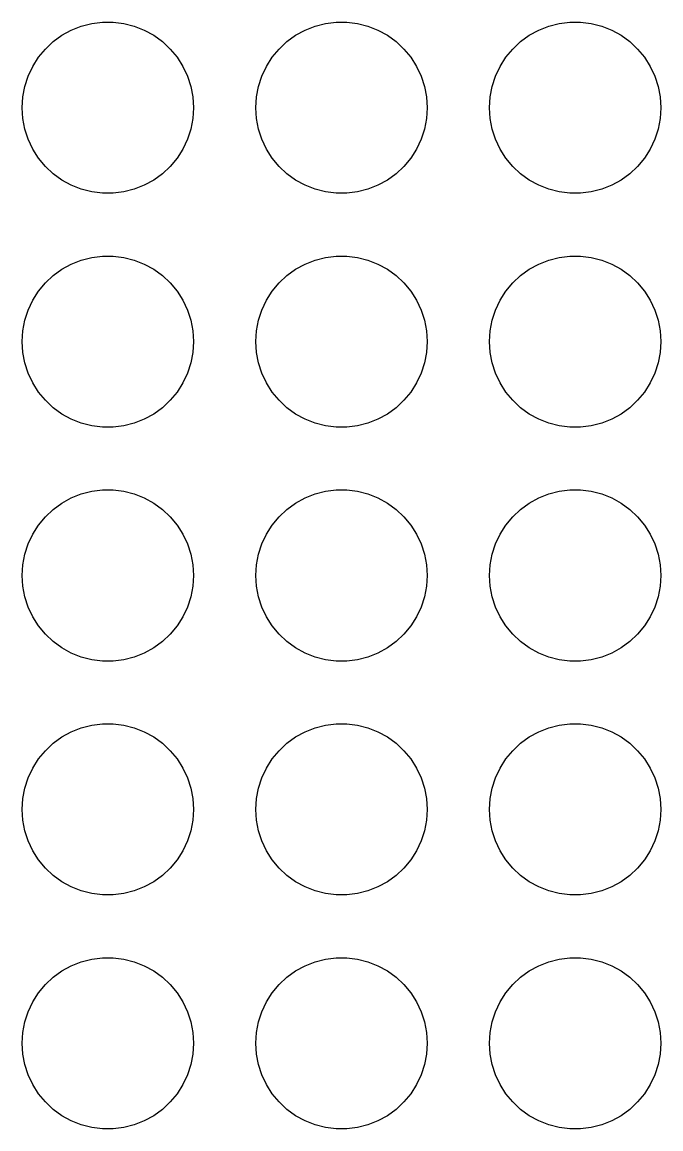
# Model space of a CAD drawing. Header units: metres. Extents: x -180 to 180, y -157 to 157.
# Drawn here: x 39.5 to 80.5, y 2 to 73 of the extents above; entities that cross this region are included whole.
import ezdxf

# ---------------------------------------------------------------- set-up
doc = ezdxf.new("R2010")
doc.units = ezdxf.units.M

msp = doc.modelspace()

# ---------------------------------------------------------------- linework, layer by layer
for p, q in [((42.0529, 72.1438), (42.6582, 72.4765)), ((42.6582, 72.4765), (43.3004, 72.7308)), ((43.3004, 72.7308), (43.9694, 72.9026)), ((43.9694, 72.9026), (44.6546, 72.9891)), ((44.6546, 72.9891), (45.3453, 72.9891)), ((45.3453, 72.9891), (46.0306, 72.9026)), ((46.0306, 72.9026), (46.6996, 72.7308)), ((46.6996, 72.7308), (47.3418, 72.4765)), ((47.3418, 72.4765), (47.947, 72.1438)), ((57.0529, 72.1438), (57.6582, 72.4765)), ((57.6582, 72.4765), (58.3004, 72.7308)), ((58.3004, 72.7308), (58.9694, 72.9026)), ((58.9694, 72.9026), (59.6546, 72.9891)), ((59.6546, 72.9891), (60.3453, 72.9891)), ((60.3453, 72.9891), (61.0306, 72.9026)), ((61.0306, 72.9026), (61.6996, 72.7308)), ((61.6996, 72.7308), (62.3418, 72.4765)), ((62.3418, 72.4765), (62.947, 72.1438)), ((72.0529, 72.1438), (72.6582, 72.4765)), ((72.6582, 72.4765), (73.3004, 72.7308)), ((73.3004, 72.7308), (73.9694, 72.9026)), ((73.9694, 72.9026), (74.6546, 72.9891)), ((74.6546, 72.9891), (75.3453, 72.9891)), ((75.3453, 72.9891), (76.0306, 72.9026)), ((76.0306, 72.9026), (76.6996, 72.7308)), ((76.6996, 72.7308), (77.3418, 72.4765)), ((77.3418, 72.4765), (77.947, 72.1438)), ((40.9907, 71.265), (41.4942, 71.7378)), ((41.4942, 71.7378), (42.0529, 72.1438)), ((47.947, 72.1438), (48.5058, 71.7378)), ((48.5058, 71.7378), (49.0093, 71.265)), ((55.9907, 71.265), (56.4942, 71.7378)), ((56.4942, 71.7378), (57.0529, 72.1438)), ((62.947, 72.1438), (63.5058, 71.7378)), ((63.5058, 71.7378), (64.0093, 71.265)), ((70.9907, 71.265), (71.4942, 71.7378)), ((71.4942, 71.7378), (72.0529, 72.1438)), ((77.947, 72.1438), (78.5058, 71.7378)), ((78.5058, 71.7378), (79.0093, 71.265)), ((40.5504, 70.7328), (40.9907, 71.265)), ((49.0093, 71.265), (49.4496, 70.7328)), ((55.5504, 70.7328), (55.9907, 71.265)), ((64.0093, 71.265), (64.4496, 70.7328)), ((70.5504, 70.7328), (70.9907, 71.265)), ((79.0093, 71.265), (79.4496, 70.7328)), ((40.1803, 70.1496), (40.5504, 70.7328)), ((49.4496, 70.7328), (49.8197, 70.1496)), ((55.1803, 70.1496), (55.5504, 70.7328)), ((64.4496, 70.7328), (64.8197, 70.1496)), ((70.1803, 70.1496), (70.5504, 70.7328)), ((79.4496, 70.7328), (79.8197, 70.1496)), ((39.8862, 69.5247), (40.1803, 70.1496)), ((49.8197, 70.1496), (50.1138, 69.5247)), ((54.8862, 69.5247), (55.1803, 70.1496)), ((64.8197, 70.1496), (65.1138, 69.5247)), ((69.8862, 69.5247), (70.1803, 70.1496)), ((79.8197, 70.1496), (80.1138, 69.5247)), ((39.5434, 68.1893), (39.6728, 68.8678)), ((39.6728, 68.8678), (39.8862, 69.5247)), ((50.1138, 69.5247), (50.3272, 68.8678)), ((50.3272, 68.8678), (50.4566, 68.1893)), ((54.5434, 68.1893), (54.6728, 68.8678)), ((54.6728, 68.8678), (54.8862, 69.5247)), ((65.1138, 69.5247), (65.3272, 68.8678)), ((65.3272, 68.8678), (65.4566, 68.1893)), ((69.5434, 68.1893), (69.6728, 68.8678)), ((69.6728, 68.8678), (69.8862, 69.5247)), ((80.1138, 69.5247), (80.3272, 68.8678)), ((80.3272, 68.8678), (80.4566, 68.1893)), ((39.5, 67.5), (39.5434, 68.1893)), ((50.4566, 68.1893), (50.5, 67.5)), ((54.5, 67.5), (54.5434, 68.1893)), ((65.4566, 68.1893), (65.5, 67.5)), ((69.5, 67.5), (69.5434, 68.1893)), ((80.4566, 68.1893), (80.5, 67.5)), ((39.5434, 66.8107), (39.5, 67.5)), ((50.5, 67.5), (50.4566, 66.8107)), ((54.5434, 66.8107), (54.5, 67.5)), ((65.5, 67.5), (65.4566, 66.8107)), ((69.5434, 66.8107), (69.5, 67.5)), ((80.5, 67.5), (80.4566, 66.8107)), ((39.6728, 66.1322), (39.5434, 66.8107)), ((50.4566, 66.8107), (50.3272, 66.1322)), ((54.6728, 66.1322), (54.5434, 66.8107)), ((65.4566, 66.8107), (65.3272, 66.1322)), ((69.6728, 66.1322), (69.5434, 66.8107)), ((80.4566, 66.8107), (80.3272, 66.1322)), ((39.8862, 65.4753), (39.6728, 66.1322)), ((50.3272, 66.1322), (50.1138, 65.4753)), ((54.8862, 65.4753), (54.6728, 66.1322)), ((65.3272, 66.1322), (65.1138, 65.4753)), ((69.8862, 65.4753), (69.6728, 66.1322)), ((80.3272, 66.1322), (80.1138, 65.4753)), ((40.1803, 64.8504), (39.8862, 65.4753)), ((50.1138, 65.4753), (49.8197, 64.8504)), ((55.1803, 64.8504), (54.8862, 65.4753)), ((65.1138, 65.4753), (64.8197, 64.8504)), ((70.1803, 64.8504), (69.8862, 65.4753)), ((80.1138, 65.4753), (79.8197, 64.8504)), ((40.5504, 64.2672), (40.1803, 64.8504)), ((49.8197, 64.8504), (49.4496, 64.2672)), ((55.5504, 64.2672), (55.1803, 64.8504)), ((64.8197, 64.8504), (64.4496, 64.2672)), ((70.5504, 64.2672), (70.1803, 64.8504)), ((79.8197, 64.8504), (79.4496, 64.2672)), ((40.9907, 63.735), (40.5504, 64.2672)), ((49.4496, 64.2672), (49.0093, 63.735)), ((55.9907, 63.735), (55.5504, 64.2672)), ((64.4496, 64.2672), (64.0093, 63.735)), ((70.9907, 63.735), (70.5504, 64.2672)), ((79.4496, 64.2672), (79.0093, 63.735)), ((41.4942, 63.2622), (40.9907, 63.735)), ((42.0529, 62.8562), (41.4942, 63.2622)), ((48.5058, 63.2622), (47.947, 62.8562)), ((49.0093, 63.735), (48.5058, 63.2622)), ((56.4942, 63.2622), (55.9907, 63.735)), ((57.0529, 62.8562), (56.4942, 63.2622)), ((63.5058, 63.2622), (62.947, 62.8562)), ((64.0093, 63.735), (63.5058, 63.2622)), ((71.4942, 63.2622), (70.9907, 63.735)), ((72.0529, 62.8562), (71.4942, 63.2622)), ((78.5058, 63.2622), (77.947, 62.8562)), ((79.0093, 63.735), (78.5058, 63.2622)), ((42.6582, 62.5235), (42.0529, 62.8562)), ((43.3004, 62.2692), (42.6582, 62.5235)), ((47.3418, 62.5235), (46.6996, 62.2692)), ((47.947, 62.8562), (47.3418, 62.5235)), ((57.6582, 62.5235), (57.0529, 62.8562)), ((58.3004, 62.2692), (57.6582, 62.5235)), ((62.3418, 62.5235), (61.6996, 62.2692)), ((62.947, 62.8562), (62.3418, 62.5235)), ((72.6582, 62.5235), (72.0529, 62.8562)), ((73.3004, 62.2692), (72.6582, 62.5235)), ((77.3418, 62.5235), (76.6996, 62.2692)), ((77.947, 62.8562), (77.3418, 62.5235)), ((43.9694, 62.0974), (43.3004, 62.2692)), ((44.6546, 62.0108), (43.9694, 62.0974)), ((45.3453, 62.0108), (44.6546, 62.0108)), ((46.0306, 62.0974), (45.3453, 62.0108)), ((46.6996, 62.2692), (46.0306, 62.0974)), ((58.9694, 62.0974), (58.3004, 62.2692)), ((59.6546, 62.0108), (58.9694, 62.0974)), ((60.3453, 62.0108), (59.6546, 62.0108)), ((61.0306, 62.0974), (60.3453, 62.0108)), ((61.6996, 62.2692), (61.0306, 62.0974)), ((73.9694, 62.0974), (73.3004, 62.2692)), ((74.6546, 62.0108), (73.9694, 62.0974)), ((75.3453, 62.0108), (74.6546, 62.0108)), ((76.0306, 62.0974), (75.3453, 62.0108)), ((76.6996, 62.2692), (76.0306, 62.0974)), ((42.6582, 57.4765), (43.3004, 57.7308)), ((43.3004, 57.7308), (43.9694, 57.9026)), ((43.9694, 57.9026), (44.6546, 57.9891)), ((44.6546, 57.9891), (45.3453, 57.9891)), ((45.3453, 57.9891), (46.0306, 57.9026)), ((46.0306, 57.9026), (46.6996, 57.7308)), ((46.6996, 57.7308), (47.3418, 57.4765)), ((57.6582, 57.4765), (58.3004, 57.7308)), ((58.3004, 57.7308), (58.9694, 57.9026)), ((58.9694, 57.9026), (59.6546, 57.9891)), ((59.6546, 57.9891), (60.3453, 57.9891)), ((60.3453, 57.9891), (61.0306, 57.9026)), ((61.0306, 57.9026), (61.6996, 57.7308)), ((61.6996, 57.7308), (62.3418, 57.4765)), ((72.6582, 57.4765), (73.3004, 57.7308)), ((73.3004, 57.7308), (73.9694, 57.9026)), ((73.9694, 57.9026), (74.6546, 57.9891)), ((74.6546, 57.9891), (75.3453, 57.9891)), ((75.3453, 57.9891), (76.0306, 57.9026)), ((76.0306, 57.9026), (76.6996, 57.7308)), ((76.6996, 57.7308), (77.3418, 57.4765)), ((41.4942, 56.7378), (42.0529, 57.1438)), ((42.0529, 57.1438), (42.6582, 57.4765)), ((47.3418, 57.4765), (47.947, 57.1438)), ((47.947, 57.1438), (48.5058, 56.7378)), ((56.4942, 56.7378), (57.0529, 57.1438)), ((57.0529, 57.1438), (57.6582, 57.4765)), ((62.3418, 57.4765), (62.947, 57.1438)), ((62.947, 57.1438), (63.5058, 56.7378)), ((71.4942, 56.7378), (72.0529, 57.1438)), ((72.0529, 57.1438), (72.6582, 57.4765)), ((77.3418, 57.4765), (77.947, 57.1438)), ((77.947, 57.1438), (78.5058, 56.7378)), ((40.5504, 55.7328), (40.9907, 56.265)), ((40.9907, 56.265), (41.4942, 56.7378)), ((48.5058, 56.7378), (49.0093, 56.265)), ((49.0093, 56.265), (49.4496, 55.7328)), ((55.5504, 55.7328), (55.9907, 56.265)), ((55.9907, 56.265), (56.4942, 56.7378)), ((63.5058, 56.7378), (64.0093, 56.265)), ((64.0093, 56.265), (64.4496, 55.7328)), ((70.5504, 55.7328), (70.9907, 56.265)), ((70.9907, 56.265), (71.4942, 56.7378)), ((78.5058, 56.7378), (79.0093, 56.265)), ((79.0093, 56.265), (79.4496, 55.7328)), ((40.1803, 55.1496), (40.5504, 55.7328)), ((49.4496, 55.7328), (49.8197, 55.1496)), ((55.1803, 55.1496), (55.5504, 55.7328)), ((64.4496, 55.7328), (64.8197, 55.1496)), ((70.1803, 55.1496), (70.5504, 55.7328)), ((79.4496, 55.7328), (79.8197, 55.1496)), ((39.8862, 54.5247), (40.1803, 55.1496)), ((49.8197, 55.1496), (50.1138, 54.5247)), ((54.8862, 54.5247), (55.1803, 55.1496)), ((64.8197, 55.1496), (65.1138, 54.5247)), ((69.8862, 54.5247), (70.1803, 55.1496)), ((79.8197, 55.1496), (80.1138, 54.5247)), ((39.6728, 53.8678), (39.8862, 54.5247)), ((50.1138, 54.5247), (50.3272, 53.8678)), ((54.6728, 53.8678), (54.8862, 54.5247)), ((65.1138, 54.5247), (65.3272, 53.8678)), ((69.6728, 53.8678), (69.8862, 54.5247)), ((80.1138, 54.5247), (80.3272, 53.8678)), ((39.5434, 53.1893), (39.6728, 53.8678)), ((50.3272, 53.8678), (50.4566, 53.1893)), ((54.5434, 53.1893), (54.6728, 53.8678)), ((65.3272, 53.8678), (65.4566, 53.1893)), ((69.5434, 53.1893), (69.6728, 53.8678)), ((80.3272, 53.8678), (80.4566, 53.1893)), ((39.5, 52.5), (39.5434, 53.1893)), ((50.4566, 53.1893), (50.5, 52.5)), ((54.5, 52.5), (54.5434, 53.1893)), ((65.4566, 53.1893), (65.5, 52.5)), ((69.5, 52.5), (69.5434, 53.1893)), ((80.4566, 53.1893), (80.5, 52.5)), ((39.5434, 51.8107), (39.5, 52.5)), ((50.5, 52.5), (50.4566, 51.8107)), ((54.5434, 51.8107), (54.5, 52.5)), ((65.5, 52.5), (65.4566, 51.8107)), ((69.5434, 51.8107), (69.5, 52.5)), ((80.5, 52.5), (80.4566, 51.8107)), ((39.6728, 51.1322), (39.5434, 51.8107)), ((39.8862, 50.4753), (39.6728, 51.1322)), ((50.3272, 51.1322), (50.1138, 50.4753)), ((50.4566, 51.8107), (50.3272, 51.1322)), ((54.6728, 51.1322), (54.5434, 51.8107)), ((54.8862, 50.4753), (54.6728, 51.1322)), ((65.3272, 51.1322), (65.1138, 50.4753)), ((65.4566, 51.8107), (65.3272, 51.1322)), ((69.6728, 51.1322), (69.5434, 51.8107)), ((69.8862, 50.4753), (69.6728, 51.1322)), ((80.3272, 51.1322), (80.1138, 50.4753)), ((80.4566, 51.8107), (80.3272, 51.1322)), ((40.1803, 49.8503), (39.8862, 50.4753)), ((50.1138, 50.4753), (49.8197, 49.8503)), ((55.1803, 49.8503), (54.8862, 50.4753)), ((65.1138, 50.4753), (64.8197, 49.8503)), ((70.1803, 49.8503), (69.8862, 50.4753)), ((80.1138, 50.4753), (79.8197, 49.8503)), ((40.5504, 49.2672), (40.1803, 49.8503)), ((49.8197, 49.8503), (49.4496, 49.2672)), ((55.5504, 49.2672), (55.1803, 49.8503)), ((64.8197, 49.8503), (64.4496, 49.2672)), ((70.5504, 49.2672), (70.1803, 49.8503)), ((79.8197, 49.8503), (79.4496, 49.2672)), ((40.9907, 48.735), (40.5504, 49.2672)), ((49.4496, 49.2672), (49.0093, 48.735)), ((55.9907, 48.735), (55.5504, 49.2672)), ((64.4496, 49.2672), (64.0093, 48.735)), ((70.9907, 48.735), (70.5504, 49.2672)), ((79.4496, 49.2672), (79.0093, 48.735)), ((41.4942, 48.2622), (40.9907, 48.735)), ((49.0093, 48.735), (48.5058, 48.2622)), ((56.4942, 48.2622), (55.9907, 48.735)), ((64.0093, 48.735), (63.5058, 48.2622)), ((71.4942, 48.2622), (70.9907, 48.735)), ((79.0093, 48.735), (78.5058, 48.2622)), ((42.0529, 47.8562), (41.4942, 48.2622)), ((42.6582, 47.5235), (42.0529, 47.8562)), ((47.947, 47.8562), (47.3418, 47.5235)), ((48.5058, 48.2622), (47.947, 47.8562)), ((57.0529, 47.8562), (56.4942, 48.2622)), ((57.6582, 47.5235), (57.0529, 47.8562)), ((62.947, 47.8562), (62.3418, 47.5235)), ((63.5058, 48.2622), (62.947, 47.8562)), ((72.0529, 47.8562), (71.4942, 48.2622)), ((72.6582, 47.5235), (72.0529, 47.8562)), ((77.947, 47.8562), (77.3418, 47.5235)), ((78.5058, 48.2622), (77.947, 47.8562)), ((43.3004, 47.2692), (42.6582, 47.5235)), ((43.9694, 47.0974), (43.3004, 47.2692)), ((44.6546, 47.0108), (43.9694, 47.0974)), ((45.3453, 47.0108), (44.6546, 47.0108)), ((46.0306, 47.0974), (45.3453, 47.0108)), ((46.6996, 47.2692), (46.0306, 47.0974)), ((47.3418, 47.5235), (46.6996, 47.2692)), ((58.3004, 47.2692), (57.6582, 47.5235)), ((58.9694, 47.0974), (58.3004, 47.2692)), ((59.6546, 47.0108), (58.9694, 47.0974)), ((60.3453, 47.0108), (59.6546, 47.0108)), ((61.0306, 47.0974), (60.3453, 47.0108)), ((61.6996, 47.2692), (61.0306, 47.0974)), ((62.3418, 47.5235), (61.6996, 47.2692)), ((73.3004, 47.2692), (72.6582, 47.5235)), ((73.9694, 47.0974), (73.3004, 47.2692)), ((74.6546, 47.0108), (73.9694, 47.0974)), ((75.3453, 47.0108), (74.6546, 47.0108)), ((76.0306, 47.0974), (75.3453, 47.0108)), ((76.6996, 47.2692), (76.0306, 47.0974)), ((77.3418, 47.5235), (76.6996, 47.2692)), ((42.6582, 42.4765), (43.3004, 42.7308)), ((43.3004, 42.7308), (43.9694, 42.9026)), ((43.9694, 42.9026), (44.6546, 42.9891)), ((44.6546, 42.9891), (45.3453, 42.9891)), ((45.3453, 42.9891), (46.0306, 42.9026)), ((46.0306, 42.9026), (46.6996, 42.7308)), ((46.6996, 42.7308), (47.3418, 42.4765)), ((57.6582, 42.4765), (58.3004, 42.7308)), ((58.3004, 42.7308), (58.9694, 42.9026)), ((58.9694, 42.9026), (59.6546, 42.9891)), ((59.6546, 42.9891), (60.3453, 42.9891)), ((60.3453, 42.9891), (61.0306, 42.9026)), ((61.0306, 42.9026), (61.6996, 42.7308)), ((61.6996, 42.7308), (62.3418, 42.4765)), ((72.6582, 42.4765), (73.3004, 42.7308)), ((73.3004, 42.7308), (73.9694, 42.9026)), ((73.9694, 42.9026), (74.6546, 42.9891)), ((74.6546, 42.9891), (75.3453, 42.9891)), ((75.3453, 42.9891), (76.0306, 42.9026)), ((76.0306, 42.9026), (76.6996, 42.7308)), ((76.6996, 42.7308), (77.3418, 42.4765)), ((41.4942, 41.7378), (42.0529, 42.1438)), ((42.0529, 42.1438), (42.6582, 42.4765)), ((47.3418, 42.4765), (47.947, 42.1438)), ((47.947, 42.1438), (48.5058, 41.7378)), ((56.4942, 41.7378), (57.0529, 42.1438)), ((57.0529, 42.1438), (57.6582, 42.4765)), ((62.3418, 42.4765), (62.947, 42.1438)), ((62.947, 42.1438), (63.5058, 41.7378)), ((71.4942, 41.7378), (72.0529, 42.1438)), ((72.0529, 42.1438), (72.6582, 42.4765)), ((77.3418, 42.4765), (77.947, 42.1438)), ((77.947, 42.1438), (78.5058, 41.7378)), ((40.5504, 40.7328), (40.9907, 41.265)), ((40.9907, 41.265), (41.4942, 41.7378)), ((48.5058, 41.7378), (49.0093, 41.265)), ((49.0093, 41.265), (49.4496, 40.7328)), ((55.5504, 40.7328), (55.9907, 41.265)), ((55.9907, 41.265), (56.4942, 41.7378)), ((63.5058, 41.7378), (64.0093, 41.265)), ((64.0093, 41.265), (64.4496, 40.7328)), ((70.5504, 40.7328), (70.9907, 41.265)), ((70.9907, 41.265), (71.4942, 41.7378)), ((78.5058, 41.7378), (79.0093, 41.265)), ((79.0093, 41.265), (79.4496, 40.7328)), ((40.1803, 40.1496), (40.5504, 40.7328)), ((49.4496, 40.7328), (49.8197, 40.1496)), ((55.1803, 40.1496), (55.5504, 40.7328)), ((64.4496, 40.7328), (64.8197, 40.1496)), ((70.1803, 40.1496), (70.5504, 40.7328)), ((79.4496, 40.7328), (79.8197, 40.1496)), ((39.8862, 39.5247), (40.1803, 40.1496)), ((49.8197, 40.1496), (50.1138, 39.5247)), ((54.8862, 39.5247), (55.1803, 40.1496)), ((64.8197, 40.1496), (65.1138, 39.5247)), ((69.8862, 39.5247), (70.1803, 40.1496)), ((79.8197, 40.1496), (80.1138, 39.5247)), ((39.6728, 38.8678), (39.8862, 39.5247)), ((50.1138, 39.5247), (50.3272, 38.8678)), ((54.6728, 38.8678), (54.8862, 39.5247)), ((65.1138, 39.5247), (65.3272, 38.8678)), ((69.6728, 38.8678), (69.8862, 39.5247)), ((80.1138, 39.5247), (80.3272, 38.8678)), ((39.5434, 38.1893), (39.6728, 38.8678)), ((50.3272, 38.8678), (50.4566, 38.1893)), ((54.5434, 38.1893), (54.6728, 38.8678)), ((65.3272, 38.8678), (65.4566, 38.1893)), ((69.5434, 38.1893), (69.6728, 38.8678)), ((80.3272, 38.8678), (80.4566, 38.1893)), ((39.5, 37.5), (39.5434, 38.1893)), ((50.4566, 38.1893), (50.5, 37.5)), ((54.5, 37.5), (54.5434, 38.1893)), ((65.4566, 38.1893), (65.5, 37.5)), ((69.5, 37.5), (69.5434, 38.1893)), ((80.4566, 38.1893), (80.5, 37.5)), ((39.5434, 36.8107), (39.5, 37.5)), ((50.5, 37.5), (50.4566, 36.8107)), ((54.5434, 36.8107), (54.5, 37.5)), ((65.5, 37.5), (65.4566, 36.8107)), ((69.5434, 36.8107), (69.5, 37.5)), ((80.5, 37.5), (80.4566, 36.8107)), ((39.6728, 36.1322), (39.5434, 36.8107)), ((50.4566, 36.8107), (50.3272, 36.1322)), ((54.6728, 36.1322), (54.5434, 36.8107)), ((65.4566, 36.8107), (65.3272, 36.1322)), ((69.6728, 36.1322), (69.5434, 36.8107)), ((80.4566, 36.8107), (80.3272, 36.1322)), ((39.8862, 35.4753), (39.6728, 36.1322)), ((50.3272, 36.1322), (50.1138, 35.4753)), ((54.8862, 35.4753), (54.6728, 36.1322)), ((65.3272, 36.1322), (65.1138, 35.4753)), ((69.8862, 35.4753), (69.6728, 36.1322)), ((80.3272, 36.1322), (80.1138, 35.4753)), ((40.1803, 34.8503), (39.8862, 35.4753)), ((40.5504, 34.2672), (40.1803, 34.8503)), ((49.8197, 34.8503), (49.4496, 34.2672)), ((50.1138, 35.4753), (49.8197, 34.8503)), ((55.1803, 34.8503), (54.8862, 35.4753)), ((55.5504, 34.2672), (55.1803, 34.8503)), ((64.8197, 34.8503), (64.4496, 34.2672)), ((65.1138, 35.4753), (64.8197, 34.8503)), ((70.1803, 34.8503), (69.8862, 35.4753)), ((70.5504, 34.2672), (70.1803, 34.8503)), ((79.8197, 34.8503), (79.4496, 34.2672)), ((80.1138, 35.4753), (79.8197, 34.8503)), ((40.9907, 33.735), (40.5504, 34.2672)), ((49.4496, 34.2672), (49.0093, 33.735)), ((55.9907, 33.735), (55.5504, 34.2672)), ((64.4496, 34.2672), (64.0093, 33.735)), ((70.9907, 33.735), (70.5504, 34.2672)), ((79.4496, 34.2672), (79.0093, 33.735)), ((41.4942, 33.2622), (40.9907, 33.735)), ((49.0093, 33.735), (48.5058, 33.2622)), ((56.4942, 33.2622), (55.9907, 33.735)), ((64.0093, 33.735), (63.5058, 33.2622)), ((71.4942, 33.2622), (70.9907, 33.735)), ((79.0093, 33.735), (78.5058, 33.2622)), ((42.0529, 32.8562), (41.4942, 33.2622)), ((42.6582, 32.5235), (42.0529, 32.8562)), ((47.947, 32.8562), (47.3418, 32.5235)), ((48.5058, 33.2622), (47.947, 32.8562)), ((57.0529, 32.8562), (56.4942, 33.2622)), ((57.6582, 32.5235), (57.0529, 32.8562)), ((62.947, 32.8562), (62.3418, 32.5235)), ((63.5058, 33.2622), (62.947, 32.8562)), ((72.0529, 32.8562), (71.4942, 33.2622)), ((72.6582, 32.5235), (72.0529, 32.8562)), ((77.947, 32.8562), (77.3418, 32.5235)), ((78.5058, 33.2622), (77.947, 32.8562)), ((43.3004, 32.2692), (42.6582, 32.5235)), ((43.9694, 32.0974), (43.3004, 32.2692)), ((44.6546, 32.0108), (43.9694, 32.0974)), ((45.3453, 32.0108), (44.6546, 32.0108)), ((46.0306, 32.0974), (45.3453, 32.0108)), ((46.6996, 32.2692), (46.0306, 32.0974)), ((47.3418, 32.5235), (46.6996, 32.2692)), ((58.3004, 32.2692), (57.6582, 32.5235)), ((58.9694, 32.0974), (58.3004, 32.2692)), ((59.6546, 32.0108), (58.9694, 32.0974)), ((60.3453, 32.0108), (59.6546, 32.0108)), ((61.0306, 32.0974), (60.3453, 32.0108)), ((61.6996, 32.2692), (61.0306, 32.0974)), ((62.3418, 32.5235), (61.6996, 32.2692)), ((73.3004, 32.2692), (72.6582, 32.5235)), ((73.9694, 32.0974), (73.3004, 32.2692)), ((74.6546, 32.0108), (73.9694, 32.0974)), ((75.3453, 32.0108), (74.6546, 32.0108)), ((76.0306, 32.0974), (75.3453, 32.0108)), ((76.6996, 32.2692), (76.0306, 32.0974)), ((77.3418, 32.5235), (76.6996, 32.2692)), ((42.6582, 27.4765), (43.3004, 27.7308)), ((43.3004, 27.7308), (43.9694, 27.9026)), ((43.9694, 27.9026), (44.6546, 27.9891)), ((44.6546, 27.9891), (45.3453, 27.9891)), ((45.3453, 27.9891), (46.0306, 27.9026)), ((46.0306, 27.9026), (46.6996, 27.7308)), ((46.6996, 27.7308), (47.3418, 27.4765)), ((57.6582, 27.4765), (58.3004, 27.7308)), ((58.3004, 27.7308), (58.9694, 27.9026)), ((58.9694, 27.9026), (59.6546, 27.9891)), ((59.6546, 27.9891), (60.3453, 27.9891)), ((60.3453, 27.9891), (61.0306, 27.9026)), ((61.0306, 27.9026), (61.6996, 27.7308)), ((61.6996, 27.7308), (62.3418, 27.4765)), ((72.6582, 27.4765), (73.3004, 27.7308)), ((73.3004, 27.7308), (73.9694, 27.9026)), ((73.9694, 27.9026), (74.6546, 27.9891)), ((74.6546, 27.9891), (75.3453, 27.9891)), ((75.3453, 27.9891), (76.0306, 27.9026)), ((76.0306, 27.9026), (76.6996, 27.7308)), ((76.6996, 27.7308), (77.3418, 27.4765)), ((41.4942, 26.7378), (42.0529, 27.1438)), ((42.0529, 27.1438), (42.6582, 27.4765)), ((47.3418, 27.4765), (47.947, 27.1438)), ((47.947, 27.1438), (48.5058, 26.7378)), ((56.4942, 26.7378), (57.0529, 27.1438)), ((57.0529, 27.1438), (57.6582, 27.4765)), ((62.3418, 27.4765), (62.947, 27.1438)), ((62.947, 27.1438), (63.5058, 26.7378)), ((71.4942, 26.7378), (72.0529, 27.1438)), ((72.0529, 27.1438), (72.6582, 27.4765)), ((77.3418, 27.4765), (77.947, 27.1438)), ((77.947, 27.1438), (78.5058, 26.7378)), ((40.5504, 25.7328), (40.9907, 26.265)), ((40.9907, 26.265), (41.4942, 26.7378)), ((48.5058, 26.7378), (49.0093, 26.265)), ((49.0093, 26.265), (49.4496, 25.7328)), ((55.5504, 25.7328), (55.9907, 26.265)), ((55.9907, 26.265), (56.4942, 26.7378)), ((63.5058, 26.7378), (64.0093, 26.265)), ((64.0093, 26.265), (64.4496, 25.7328)), ((70.5504, 25.7328), (70.9907, 26.265)), ((70.9907, 26.265), (71.4942, 26.7378)), ((78.5058, 26.7378), (79.0093, 26.265)), ((79.0093, 26.265), (79.4496, 25.7328)), ((40.1803, 25.1496), (40.5504, 25.7328)), ((49.4496, 25.7328), (49.8197, 25.1496)), ((55.1803, 25.1496), (55.5504, 25.7328)), ((64.4496, 25.7328), (64.8197, 25.1496)), ((70.1803, 25.1496), (70.5504, 25.7328)), ((79.4496, 25.7328), (79.8197, 25.1496)), ((39.8862, 24.5247), (40.1803, 25.1496)), ((49.8197, 25.1496), (50.1138, 24.5247)), ((54.8862, 24.5247), (55.1803, 25.1496)), ((64.8197, 25.1496), (65.1138, 24.5247)), ((69.8862, 24.5247), (70.1803, 25.1496)), ((79.8197, 25.1496), (80.1138, 24.5247)), ((39.6728, 23.8678), (39.8862, 24.5247)), ((50.1138, 24.5247), (50.3272, 23.8678)), ((54.6728, 23.8678), (54.8862, 24.5247)), ((65.1138, 24.5247), (65.3272, 23.8678)), ((69.6728, 23.8678), (69.8862, 24.5247)), ((80.1138, 24.5247), (80.3272, 23.8678)), ((39.5434, 23.1893), (39.6728, 23.8678)), ((50.3272, 23.8678), (50.4566, 23.1893)), ((54.5434, 23.1893), (54.6728, 23.8678)), ((65.3272, 23.8678), (65.4566, 23.1893)), ((69.5434, 23.1893), (69.6728, 23.8678)), ((80.3272, 23.8678), (80.4566, 23.1893)), ((39.5, 22.5), (39.5434, 23.1893)), ((50.4566, 23.1893), (50.5, 22.5)), ((54.5, 22.5), (54.5434, 23.1893)), ((65.4566, 23.1893), (65.5, 22.5)), ((69.5, 22.5), (69.5434, 23.1893)), ((80.4566, 23.1893), (80.5, 22.5)), ((39.5434, 21.8107), (39.5, 22.5)), ((50.5, 22.5), (50.4566, 21.8107)), ((54.5434, 21.8107), (54.5, 22.5)), ((65.5, 22.5), (65.4566, 21.8107)), ((69.5434, 21.8107), (69.5, 22.5)), ((80.5, 22.5), (80.4566, 21.8107)), ((39.6728, 21.1322), (39.5434, 21.8107)), ((50.4566, 21.8107), (50.3272, 21.1322)), ((54.6728, 21.1322), (54.5434, 21.8107)), ((65.4566, 21.8107), (65.3272, 21.1322)), ((69.6728, 21.1322), (69.5434, 21.8107)), ((80.4566, 21.8107), (80.3272, 21.1322)), ((39.8862, 20.4753), (39.6728, 21.1322)), ((50.3272, 21.1322), (50.1138, 20.4753)), ((54.8862, 20.4753), (54.6728, 21.1322)), ((65.3272, 21.1322), (65.1138, 20.4753)), ((69.8862, 20.4753), (69.6728, 21.1322)), ((80.3272, 21.1322), (80.1138, 20.4753)), ((40.1803, 19.8503), (39.8862, 20.4753)), ((50.1138, 20.4753), (49.8197, 19.8503)), ((55.1803, 19.8503), (54.8862, 20.4753)), ((65.1138, 20.4753), (64.8197, 19.8503)), ((70.1803, 19.8503), (69.8862, 20.4753)), ((80.1138, 20.4753), (79.8197, 19.8503)), ((40.5504, 19.2672), (40.1803, 19.8503)), ((40.9907, 18.735), (40.5504, 19.2672)), ((49.4496, 19.2672), (49.0093, 18.735)), ((49.8197, 19.8503), (49.4496, 19.2672)), ((55.5504, 19.2672), (55.1803, 19.8503)), ((55.9907, 18.735), (55.5504, 19.2672)), ((64.4496, 19.2672), (64.0093, 18.735)), ((64.8197, 19.8503), (64.4496, 19.2672)), ((70.5504, 19.2672), (70.1803, 19.8503)), ((70.9907, 18.735), (70.5504, 19.2672)), ((79.4496, 19.2672), (79.0093, 18.735)), ((79.8197, 19.8503), (79.4496, 19.2672)), ((41.4942, 18.2622), (40.9907, 18.735)), ((49.0093, 18.735), (48.5058, 18.2622)), ((56.4942, 18.2622), (55.9907, 18.735)), ((64.0093, 18.735), (63.5058, 18.2622)), ((71.4942, 18.2622), (70.9907, 18.735)), ((79.0093, 18.735), (78.5058, 18.2622)), ((42.0529, 17.8562), (41.4942, 18.2622)), ((42.6582, 17.5234), (42.0529, 17.8562)), ((47.947, 17.8562), (47.3418, 17.5234)), ((48.5058, 18.2622), (47.947, 17.8562)), ((57.0529, 17.8562), (56.4942, 18.2622)), ((57.6582, 17.5234), (57.0529, 17.8562)), ((62.947, 17.8562), (62.3418, 17.5234)), ((63.5058, 18.2622), (62.947, 17.8562)), ((72.0529, 17.8562), (71.4942, 18.2622)), ((72.6582, 17.5234), (72.0529, 17.8562)), ((77.947, 17.8562), (77.3418, 17.5234)), ((78.5058, 18.2622), (77.947, 17.8562)), ((43.3004, 17.2692), (42.6582, 17.5234)), ((43.9694, 17.0974), (43.3004, 17.2692)), ((44.6546, 17.0108), (43.9694, 17.0974)), ((46.0306, 17.0974), (45.3453, 17.0108)), ((46.6996, 17.2692), (46.0306, 17.0974)), ((47.3418, 17.5234), (46.6996, 17.2692)), ((58.3004, 17.2692), (57.6582, 17.5234)), ((58.9694, 17.0974), (58.3004, 17.2692)), ((59.6546, 17.0108), (58.9694, 17.0974)), ((61.0306, 17.0974), (60.3453, 17.0108)), ((61.6996, 17.2692), (61.0306, 17.0974)), ((62.3418, 17.5234), (61.6996, 17.2692)), ((73.3004, 17.2692), (72.6582, 17.5234)), ((73.9694, 17.0974), (73.3004, 17.2692)), ((74.6546, 17.0108), (73.9694, 17.0974)), ((76.0306, 17.0974), (75.3453, 17.0108)), ((76.6996, 17.2692), (76.0306, 17.0974)), ((77.3418, 17.5234), (76.6996, 17.2692)), ((45.3453, 17.0108), (44.6546, 17.0108)), ((60.3453, 17.0108), (59.6546, 17.0108)), ((75.3453, 17.0108), (74.6546, 17.0108)), ((43.3004, 12.7308), (43.9694, 12.9026)), ((43.9694, 12.9026), (44.6546, 12.9891)), ((44.6546, 12.9891), (45.3453, 12.9891)), ((45.3453, 12.9891), (46.0306, 12.9026)), ((46.0306, 12.9026), (46.6996, 12.7308)), ((58.3004, 12.7308), (58.9694, 12.9026)), ((58.9694, 12.9026), (59.6546, 12.9891)), ((59.6546, 12.9891), (60.3453, 12.9891)), ((60.3453, 12.9891), (61.0306, 12.9026)), ((61.0306, 12.9026), (61.6996, 12.7308)), ((73.3004, 12.7308), (73.9694, 12.9026)), ((73.9694, 12.9026), (74.6546, 12.9891)), ((74.6546, 12.9891), (75.3453, 12.9891)), ((75.3453, 12.9891), (76.0306, 12.9026)), ((76.0306, 12.9026), (76.6996, 12.7308)), ((41.4942, 11.7378), (42.0529, 12.1438)), ((42.0529, 12.1438), (42.6582, 12.4765)), ((42.6582, 12.4765), (43.3004, 12.7308)), ((46.6996, 12.7308), (47.3418, 12.4765)), ((47.3418, 12.4765), (47.947, 12.1438)), ((47.947, 12.1438), (48.5058, 11.7378)), ((56.4942, 11.7378), (57.0529, 12.1438)), ((57.0529, 12.1438), (57.6582, 12.4765)), ((57.6582, 12.4765), (58.3004, 12.7308)), ((61.6996, 12.7308), (62.3418, 12.4765)), ((62.3418, 12.4765), (62.947, 12.1438)), ((62.947, 12.1438), (63.5058, 11.7378)), ((71.4942, 11.7378), (72.0529, 12.1438)), ((72.0529, 12.1438), (72.6582, 12.4765)), ((72.6582, 12.4765), (73.3004, 12.7308)), ((76.6996, 12.7308), (77.3418, 12.4765)), ((77.3418, 12.4765), (77.947, 12.1438)), ((77.947, 12.1438), (78.5058, 11.7378)), ((40.9907, 11.265), (41.4942, 11.7378)), ((48.5058, 11.7378), (49.0093, 11.265)), ((55.9907, 11.265), (56.4942, 11.7378)), ((63.5058, 11.7378), (64.0093, 11.265)), ((70.9907, 11.265), (71.4942, 11.7378)), ((78.5058, 11.7378), (79.0093, 11.265)), ((40.1803, 10.1496), (40.5504, 10.7328)), ((40.5504, 10.7328), (40.9907, 11.265)), ((49.0093, 11.265), (49.4496, 10.7328)), ((49.4496, 10.7328), (49.8197, 10.1496)), ((55.1803, 10.1496), (55.5504, 10.7328)), ((55.5504, 10.7328), (55.9907, 11.265)), ((64.0093, 11.265), (64.4496, 10.7328)), ((64.4496, 10.7328), (64.8197, 10.1496)), ((70.1803, 10.1496), (70.5504, 10.7328)), ((70.5504, 10.7328), (70.9907, 11.265)), ((79.0093, 11.265), (79.4496, 10.7328)), ((79.4496, 10.7328), (79.8197, 10.1496)), ((39.8862, 9.52467), (40.1803, 10.1496)), ((49.8197, 10.1496), (50.1138, 9.52467)), ((54.8862, 9.52467), (55.1803, 10.1496)), ((64.8197, 10.1496), (65.1138, 9.52467)), ((69.8862, 9.52467), (70.1803, 10.1496)), ((79.8197, 10.1496), (80.1138, 9.52467)), ((39.6728, 8.86778), (39.8862, 9.52467)), ((50.1138, 9.52467), (50.3272, 8.86778)), ((54.6728, 8.86778), (54.8862, 9.52467)), ((65.1138, 9.52467), (65.3272, 8.86778)), ((69.6728, 8.86778), (69.8862, 9.52467)), ((80.1138, 9.52467), (80.3272, 8.86778)), ((39.5434, 8.18933), (39.6728, 8.86778)), ((50.3272, 8.86778), (50.4566, 8.18933)), ((54.5434, 8.18933), (54.6728, 8.86778)), ((65.3272, 8.86778), (65.4566, 8.18933)), ((69.5434, 8.18933), (69.6728, 8.86778)), ((80.3272, 8.86778), (80.4566, 8.18933)), ((39.5, 7.5), (39.5434, 8.18933)), ((50.4566, 8.18933), (50.5, 7.5)), ((54.5, 7.5), (54.5434, 8.18933)), ((65.4566, 8.18933), (65.5, 7.5)), ((69.5, 7.5), (69.5434, 8.18933)), ((80.4566, 8.18933), (80.5, 7.5)), ((39.5434, 6.81065), (39.5, 7.5)), ((50.5, 7.5), (50.4566, 6.81065)), ((54.5434, 6.81065), (54.5, 7.5)), ((65.5, 7.5), (65.4566, 6.81065)), ((69.5434, 6.81065), (69.5, 7.5)), ((80.5, 7.5), (80.4566, 6.81065)), ((39.6728, 6.1322), (39.5434, 6.81065)), ((50.4566, 6.81065), (50.3272, 6.1322)), ((54.6728, 6.1322), (54.5434, 6.81065)), ((65.4566, 6.81065), (65.3272, 6.1322)), ((69.6728, 6.1322), (69.5434, 6.81065)), ((80.4566, 6.81065), (80.3272, 6.1322)), ((39.8862, 5.47531), (39.6728, 6.1322)), ((50.3272, 6.1322), (50.1138, 5.47531)), ((54.8862, 5.47531), (54.6728, 6.1322)), ((65.3272, 6.1322), (65.1138, 5.47531)), ((69.8862, 5.47531), (69.6728, 6.1322)), ((80.3272, 6.1322), (80.1138, 5.47531)), ((40.1803, 4.85034), (39.8862, 5.47531)), ((50.1138, 5.47531), (49.8197, 4.85034)), ((55.1803, 4.85034), (54.8862, 5.47531)), ((65.1138, 5.47531), (64.8197, 4.85034)), ((70.1803, 4.85034), (69.8862, 5.47531)), ((80.1138, 5.47531), (79.8197, 4.85034)), ((40.5504, 4.26717), (40.1803, 4.85034)), ((40.9907, 3.73499), (40.5504, 4.26717)), ((49.4496, 4.26717), (49.0093, 3.73499)), ((49.8197, 4.85034), (49.4496, 4.26717)), ((55.5504, 4.26717), (55.1803, 4.85034)), ((55.9907, 3.73499), (55.5504, 4.26717)), ((64.4496, 4.26717), (64.0093, 3.73499)), ((64.8197, 4.85034), (64.4496, 4.26717)), ((70.5504, 4.26717), (70.1803, 4.85034)), ((70.9907, 3.73499), (70.5504, 4.26717)), ((79.4496, 4.26717), (79.0093, 3.73499)), ((79.8197, 4.85034), (79.4496, 4.26717)), ((41.4942, 3.26218), (40.9907, 3.73499)), ((49.0093, 3.73499), (48.5058, 3.26218)), ((56.4942, 3.26218), (55.9907, 3.73499)), ((64.0093, 3.73499), (63.5058, 3.26218)), ((71.4942, 3.26218), (70.9907, 3.73499)), ((79.0093, 3.73499), (78.5058, 3.26218)), ((42.0529, 2.85619), (41.4942, 3.26218)), ((42.6582, 2.52344), (42.0529, 2.85619)), ((47.947, 2.85619), (47.3418, 2.52344)), ((48.5058, 3.26218), (47.947, 2.85619)), ((57.0529, 2.85619), (56.4942, 3.26218)), ((57.6582, 2.52344), (57.0529, 2.85619)), ((62.947, 2.85619), (62.3418, 2.52344)), ((63.5058, 3.26218), (62.947, 2.85619)), ((72.0529, 2.85619), (71.4942, 3.26218)), ((72.6582, 2.52344), (72.0529, 2.85619)), ((77.947, 2.85619), (77.3418, 2.52344)), ((78.5058, 3.26218), (77.947, 2.85619)), ((43.3004, 2.26918), (42.6582, 2.52344)), ((43.9694, 2.09741), (43.3004, 2.26918)), ((46.6996, 2.26918), (46.0306, 2.09741)), ((47.3418, 2.52344), (46.6996, 2.26918)), ((58.3004, 2.26918), (57.6582, 2.52344)), ((58.9694, 2.09741), (58.3004, 2.26918)), ((61.6996, 2.26918), (61.0306, 2.09741)), ((62.3418, 2.52344), (61.6996, 2.26918)), ((73.3004, 2.26918), (72.6582, 2.52344)), ((73.9694, 2.09741), (73.3004, 2.26918)), ((76.6996, 2.26918), (76.0306, 2.09741)), ((77.3418, 2.52344), (76.6996, 2.26918)), ((44.6546, 2.01085), (43.9694, 2.09741)), ((45.3453, 2.01085), (44.6546, 2.01085)), ((46.0306, 2.09741), (45.3453, 2.01085)), ((59.6546, 2.01085), (58.9694, 2.09741)), ((60.3453, 2.01085), (59.6546, 2.01085)), ((61.0306, 2.09741), (60.3453, 2.01085)), ((74.6546, 2.01085), (73.9694, 2.09741)), ((75.3453, 2.01085), (74.6546, 2.01085)), ((76.0306, 2.09741), (75.3453, 2.01085))]:
    msp.add_line(p, q)

doc.saveas('drawing.dxf')
